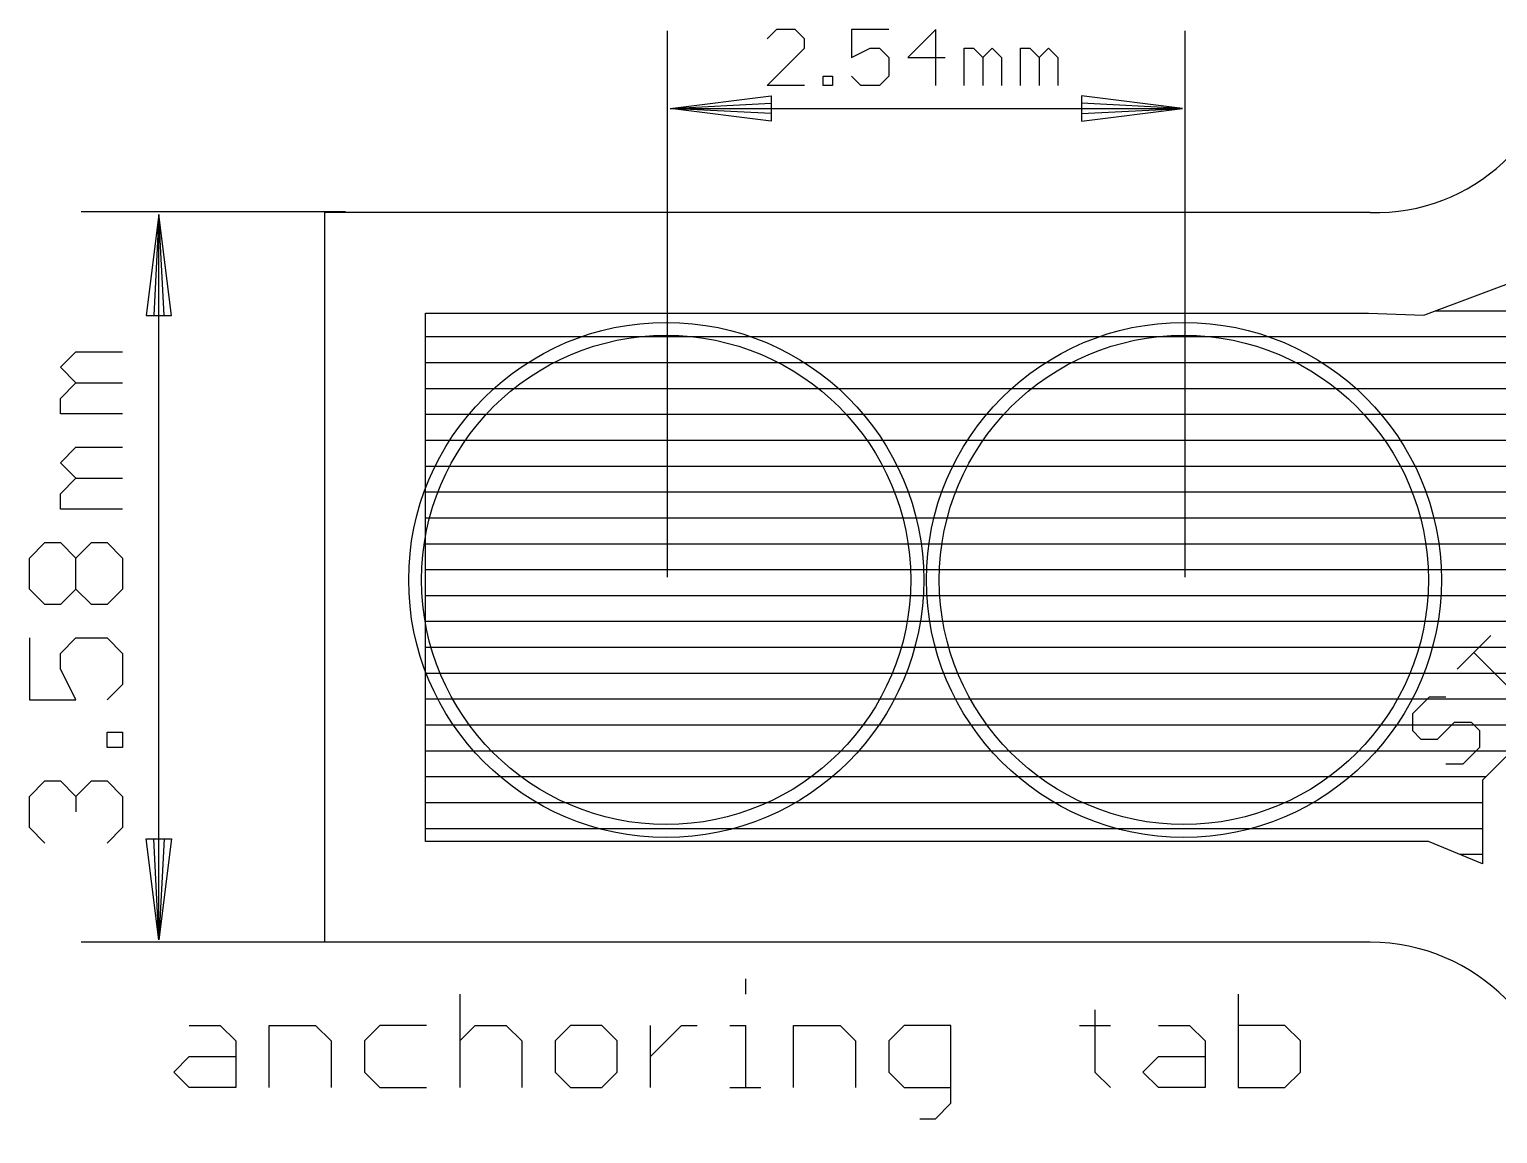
# Model space of a CAD drawing. Extents: x -0.7 to 18.8, y -1.7 to 21.4.
# Drawn here: x -0.74 to 6.47, y 2.57 to 7.98 of the extents above; entities that cross this region are included whole.
import ezdxf

# ---------------------------------------------------------------- set-up
doc = ezdxf.new("R2010")
doc.units = 0
for name, color, linetype in [('16', 175, 'CONTINUOUS'), ('18', 82, 'CONTINUOUS'), ('20', 7, 'CONTINUOUS'), ('25', 253, 'CONTINUOUS'), ('29', 253, 'CONTINUOUS'), ('30', 253, 'CONTINUOUS'), ('51', 254, 'CONTINUOUS')]:
    doc.layers.add(name, color=color, linetype=linetype)

# ---------------------------------------------------------------- blocks, each defined once
blk = doc.blocks.new('ROUNDV')
blk.add_circle((0, 0), 0.5)

msp = doc.modelspace()

# ---------------------------------------------------------------- linework, layer by layer
at = {"layer": '16'}
for p, q in [((6.1047, 6.5822), (6.6281, 6.7787)), ((1.2073, 4.0005), (1.2073, 6.5913)), ((1.2073, 6.5913), (5.8337, 6.5913)), ((5.8337, 6.5913), (6.1047, 6.5822)), ((6.1047, 6.5822), (6.1047, 6.5822)), ((6.1628, 6.604), (15.1185, 6.604)), ((1.2073, 6.477), (15.1185, 6.477)), ((1.2073, 6.35), (15.1184, 6.35)), ((1.2073, 6.223), (15.1184, 6.223)), ((1.2073, 6.096), (15.1184, 6.096)), ((1.2073, 5.969), (15.1184, 5.969)), ((1.2073, 5.842), (9.9737, 5.842)), ((1.2073, 5.715), (9.8467, 5.715)), ((1.2073, 5.588), (9.8425, 5.588)), ((1.2073, 5.461), (9.8425, 5.461)), ((1.2073, 5.334), (9.8721, 5.334)), ((1.2073, 5.207), (9.9991, 5.207)), ((1.2073, 5.08), (10.6849, 5.08)), ((1.2073, 4.953), (10.5579, 4.953)), ((1.2073, 4.826), (10.5029, 4.826)), ((1.2073, 4.699), (10.5029, 4.699)), ((6.7271, 4.6351), (6.3923, 4.3003)), ((1.2073, 4.572), (6.664, 4.572)), ((1.2073, 4.445), (6.537, 4.445)), ((1.2073, 4.318), (6.41, 4.318)), ((6.3923, 4.3003), (6.3923, 3.8904)), ((1.2073, 4.191), (6.3923, 4.191)), ((1.2073, 4.064), (6.3923, 4.064)), ((5.637, 4.0005), (1.2073, 4.0005)), ((5.6371, 4.0006), (5.637, 4.0005)), ((5.8423, 4.0005), (5.6371, 4.0006)), ((6.0472, 4.0005), (5.8423, 4.0005)), ((6.0473, 4.0004), (6.0472, 4.0005)), ((6.1274, 4.0003), (6.0473, 4.0004)), ((6.3923, 3.8904), (6.1274, 4.0003)), ((6.1274, 4.0003), (6.1274, 4.0003)), ((6.28, 3.937), (6.3923, 3.937))]:
    msp.add_line(p, q, dxfattribs=at)
at = {"layer": '20'}
for p, q in [((0.712, 3.5052), (0.712, 7.0866)), ((5.842, 7.0866), (0.712, 7.0866)), ((5.842, 3.5052), (0.712, 3.5052))]:
    msp.add_line(p, q, dxfattribs=at)
for centre, radius, start, end in [((5.8725, 7.9959), 0.9098, 268.0802, 358.0802), ((5.8414, 2.5671), 0.9381, 359.9658, 89.9658)]:
    msp.add_arc(centre, radius, start, end, dxfattribs=at)
at = {"layer": '25'}
for p, q in [((6.2681, 4.8453), (6.4329, 5.01)), ((6.5976, 4.6805), (6.3505, 4.9277)), ((6.1312, 4.7084), (6.0489, 4.626)), ((6.2136, 4.7084), (6.1312, 4.7084)), ((6.0489, 4.626), (6.0489, 4.5437)), ((6.0489, 4.5437), (6.09, 4.5025)), ((6.1724, 4.5025), (6.2548, 4.5848)), ((6.2548, 4.5848), (6.3372, 4.5848)), ((6.3372, 4.5848), (6.3784, 4.5437)), ((6.3784, 4.5437), (6.3784, 4.4613)), ((6.09, 4.5025), (6.1724, 4.5025)), ((6.3784, 4.4613), (6.296, 4.3789)), ((6.296, 4.3789), (6.2136, 4.3789))]:
    msp.add_line(p, q, dxfattribs=at)
at = {"layer": '51'}
for p, q in [((2.394, 5.2964), (2.394, 7.9774)), ((2.9281, 7.9843), (2.8823, 7.9385)), ((3.0197, 7.9843), (2.9281, 7.9843)), ((3.0655, 7.9385), (3.0197, 7.9843)), ((3.0655, 7.8927), (3.0655, 7.9385)), ((3.4799, 7.9843), (3.2967, 7.9843)), ((3.2967, 7.9843), (3.2967, 7.8469)), ((3.7103, 7.9843), (3.5729, 7.8469)), ((3.7103, 7.7095), (3.7103, 7.9843)), ((4.934, 5.2964), (4.934, 7.9774)), ((2.8823, 7.7095), (3.0655, 7.8927)), ((3.2967, 7.8469), (3.3883, 7.8927)), ((3.3883, 7.8927), (3.4341, 7.8927)), ((3.4341, 7.8927), (3.4799, 7.8469)), ((3.8491, 7.7095), (3.8491, 7.8927)), ((3.8491, 7.8927), (3.8949, 7.8927)), ((3.8949, 7.8927), (3.9407, 7.8469)), ((3.9407, 7.8469), (3.9865, 7.8927)), ((3.9865, 7.8927), (4.0323, 7.8469)), ((4.1254, 7.7095), (4.1254, 7.8927)), ((4.1254, 7.8927), (4.1712, 7.8927)), ((4.1712, 7.8927), (4.217, 7.8469)), ((4.217, 7.8469), (4.2628, 7.8927)), ((4.2628, 7.8927), (4.3086, 7.8469)), ((3.4799, 7.8469), (3.4799, 7.7553)), ((3.5729, 7.8469), (3.7561, 7.8469)), ((3.9407, 7.8469), (3.9407, 7.7095)), ((4.0323, 7.8469), (4.0323, 7.7095)), ((4.217, 7.8469), (4.217, 7.7095)), ((4.3086, 7.8469), (4.3086, 7.7095)), ((3.0655, 7.7095), (2.8823, 7.7095)), ((3.1585, 7.7095), (3.1585, 7.7553)), ((3.1585, 7.7553), (3.2043, 7.7553)), ((3.2043, 7.7095), (3.1585, 7.7095)), ((3.2043, 7.7553), (3.2043, 7.7095)), ((3.3425, 7.7095), (3.2967, 7.7553)), ((3.4341, 7.7095), (3.3425, 7.7095)), ((3.4799, 7.7553), (3.4341, 7.7095)), ((2.4067, 7.5964), (2.902, 7.6588)), ((2.902, 7.6588), (2.902, 7.534)), ((4.9213, 7.5964), (4.426, 7.6588)), ((4.426, 7.6588), (4.426, 7.534)), ((2.4067, 7.5964), (2.902, 7.6218)), ((2.4067, 7.5964), (4.9213, 7.5964)), ((2.902, 7.534), (2.4067, 7.5964)), ((2.902, 7.571), (2.4067, 7.5964)), ((4.9213, 7.5964), (4.426, 7.6218)), ((4.426, 7.534), (4.9213, 7.5964)), ((4.426, 7.571), (4.9213, 7.5964)), ((0.8136, 7.0888), (-0.4826, 7.0888)), ((-0.1016, 7.0761), (-0.164, 6.5808)), ((-0.1016, 7.0761), (-0.127, 6.5808)), ((-0.1016, 3.5179), (-0.1016, 7.0761)), ((-0.0392, 6.5808), (-0.1016, 7.0761)), ((-0.0762, 6.5808), (-0.1016, 7.0761)), ((-0.164, 6.5808), (-0.0392, 6.5808)), ((-0.5845, 6.3262), (-0.5082, 6.4024)), ((-0.5082, 6.4024), (-0.2794, 6.4024)), ((-0.5082, 6.2499), (-0.5845, 6.3262)), ((-0.5845, 6.1736), (-0.5082, 6.2499)), ((-0.5082, 6.2499), (-0.2794, 6.2499)), ((-0.5845, 6.0974), (-0.5845, 6.1736)), ((-0.2794, 6.0974), (-0.5845, 6.0974)), ((-0.5845, 5.8584), (-0.5082, 5.9347)), ((-0.5082, 5.9347), (-0.2794, 5.9347)), ((-0.5082, 5.7821), (-0.5845, 5.8584)), ((-0.5845, 5.7059), (-0.5082, 5.7821)), ((-0.5082, 5.7821), (-0.2794, 5.7821)), ((-0.5845, 5.6296), (-0.5845, 5.7059)), ((-0.2794, 5.6296), (-0.5845, 5.6296)), ((-0.737, 5.3906), (-0.6607, 5.4669)), ((-0.6607, 5.4669), (-0.5845, 5.4669)), ((-0.5845, 5.4669), (-0.5082, 5.3906)), ((-0.5082, 5.3906), (-0.4319, 5.4669)), ((-0.4319, 5.4669), (-0.3557, 5.4669)), ((-0.3557, 5.4669), (-0.2794, 5.3906)), ((-0.737, 5.2381), (-0.737, 5.3906)), ((-0.5082, 5.2381), (-0.5082, 5.3906)), ((-0.2794, 5.3906), (-0.2794, 5.2381)), ((-0.6607, 5.1618), (-0.737, 5.2381)), ((-0.5082, 5.2381), (-0.5845, 5.1618)), ((-0.4319, 5.1618), (-0.5082, 5.2381)), ((-0.2794, 5.2381), (-0.3557, 5.1618)), ((-0.5845, 5.1618), (-0.6607, 5.1618)), ((-0.3557, 5.1618), (-0.4319, 5.1618)), ((-0.737, 4.9991), (-0.737, 4.6941)), ((-0.5845, 4.9229), (-0.5082, 4.9991)), ((-0.5082, 4.9991), (-0.3557, 4.9991)), ((-0.3557, 4.9991), (-0.2794, 4.9229)), ((-0.5845, 4.8466), (-0.5845, 4.9229)), ((-0.2794, 4.9229), (-0.2794, 4.7703)), ((-0.5082, 4.6941), (-0.5845, 4.8466)), ((-0.2794, 4.7703), (-0.3557, 4.6941)), ((-0.737, 4.6941), (-0.5082, 4.6941)), ((-0.3557, 4.4602), (-0.3557, 4.5365)), ((-0.3557, 4.5365), (-0.2794, 4.5365)), ((-0.2794, 4.5365), (-0.2794, 4.4602)), ((-0.2794, 4.4602), (-0.3557, 4.4602)), ((-0.737, 4.2212), (-0.6607, 4.2975)), ((-0.6607, 4.2975), (-0.5845, 4.2975)), ((-0.5845, 4.2975), (-0.5082, 4.2212)), ((-0.5082, 4.2212), (-0.4319, 4.2975)), ((-0.4319, 4.2975), (-0.3557, 4.2975)), ((-0.3557, 4.2975), (-0.2794, 4.2212)), ((-0.737, 4.0687), (-0.737, 4.2212)), ((-0.5082, 4.2212), (-0.5082, 4.145)), ((-0.2794, 4.2212), (-0.2794, 4.0687)), ((-0.6607, 3.9924), (-0.737, 4.0687)), ((-0.2794, 4.0687), (-0.3557, 3.9924)), ((-0.1016, 3.5179), (-0.164, 4.0132)), ((-0.164, 4.0132), (-0.0392, 4.0132)), ((-0.1016, 3.5179), (-0.127, 4.0132)), ((-0.0392, 4.0132), (-0.1016, 3.5179)), ((-0.0762, 4.0132), (-0.1016, 3.5179)), ((0.8136, 3.5052), (-0.4826, 3.5052)), ((2.776, 3.3263), (2.776, 3.25)), ((1.3744, 3.25), (1.3744, 2.7924)), ((5.1944, 3.25), (5.1944, 2.7924)), ((4.4911, 3.1737), (4.4911, 2.8687)), ((0.0474, 3.0975), (0.1999, 3.0975)), ((0.1999, 3.0975), (0.2762, 3.0212)), ((0.4389, 2.7924), (0.4389, 3.0975)), ((0.4389, 3.0975), (0.6677, 3.0975)), ((0.6677, 3.0975), (0.7439, 3.0212)), ((0.9829, 3.0975), (0.9066, 3.0212)), ((1.2117, 3.0975), (0.9829, 3.0975)), ((1.3744, 3.0212), (1.4507, 3.0975)), ((1.4507, 3.0975), (1.6032, 3.0975)), ((1.6032, 3.0975), (1.6795, 3.0212)), ((1.9184, 3.0975), (1.8422, 3.0212)), ((2.071, 3.0975), (1.9184, 3.0975)), ((2.1472, 3.0212), (2.071, 3.0975)), ((2.3099, 2.7924), (2.3099, 3.0975)), ((2.3099, 2.9449), (2.4625, 3.0975)), ((2.4625, 3.0975), (2.5387, 3.0975)), ((2.6997, 3.0975), (2.776, 3.0975)), ((2.776, 3.0975), (2.776, 2.7924)), ((3.0116, 2.7924), (3.0116, 3.0975)), ((3.0116, 3.0975), (3.2404, 3.0975)), ((3.2404, 3.0975), (3.3166, 3.0212)), ((3.5556, 3.0975), (3.4793, 3.0212)), ((3.7844, 3.0975), (3.5556, 3.0975)), ((3.7844, 2.7161), (3.7844, 3.0975)), ((4.4148, 3.0975), (4.5674, 3.0975)), ((4.8029, 3.0975), (4.9555, 3.0975)), ((4.9555, 3.0975), (5.0317, 3.0212)), ((5.4232, 3.0975), (5.1944, 3.0975)), ((5.4995, 3.0212), (5.4232, 3.0975)), ((0.2762, 3.0212), (0.2762, 2.7924)), ((0.7439, 3.0212), (0.7439, 2.7924)), ((0.9066, 3.0212), (0.9066, 2.8687)), ((1.6795, 3.0212), (1.6795, 2.7924)), ((1.8422, 3.0212), (1.8422, 2.8687)), ((2.1472, 2.8687), (2.1472, 3.0212)), ((3.3166, 3.0212), (3.3166, 2.7924)), ((3.4793, 3.0212), (3.4793, 2.8687)), ((5.0317, 3.0212), (5.0317, 2.7924)), ((5.4995, 2.8687), (5.4995, 3.0212)), ((-0.0289, 2.8687), (0.0474, 2.9449)), ((0.0474, 2.9449), (0.2762, 2.9449)), ((4.7267, 2.8687), (4.8029, 2.9449)), ((4.8029, 2.9449), (5.0317, 2.9449)), ((0.0474, 2.7924), (-0.0289, 2.8687)), ((0.9066, 2.8687), (0.9829, 2.7924)), ((1.8422, 2.8687), (1.9184, 2.7924)), ((2.071, 2.7924), (2.1472, 2.8687)), ((3.4793, 2.8687), (3.5556, 2.7924)), ((4.4911, 2.8687), (4.5674, 2.7924)), ((4.8029, 2.7924), (4.7267, 2.8687)), ((5.4232, 2.7924), (5.4995, 2.8687)), ((0.2762, 2.7924), (0.0474, 2.7924)), ((0.9829, 2.7924), (1.2117, 2.7924)), ((1.9184, 2.7924), (2.071, 2.7924)), ((2.6997, 2.7924), (2.8522, 2.7924)), ((3.5556, 2.7924), (3.7844, 2.7924)), ((5.0317, 2.7924), (4.8029, 2.7924)), ((5.1944, 2.7924), (5.4232, 2.7924)), ((3.7081, 2.6399), (3.7844, 2.7161)), ((3.6318, 2.6399), (3.7081, 2.6399))]:
    msp.add_line(p, q, dxfattribs=at)

# ---------------------------------------------------------------- block references
at = {"layer": '18', "xscale": 2.4, "yscale": 2.4}
for p in [(2.3876, 5.2832), (2.3876, 5.2832), (2.3876, 5.2832), (2.3876, 5.2832), (4.9276, 5.2832), (4.9276, 5.2832), (4.9276, 5.2832), (4.9276, 5.2832)]:
    msp.add_blockref('ROUNDV', p, dxfattribs=at)
at = {"layer": '29', "xscale": 2.527, "yscale": 2.527}
for p in [(2.3876, 5.2832), (4.9276, 5.2832)]:
    msp.add_blockref('ROUNDV', p, dxfattribs=at)
at = {"layer": '30', "xscale": 2.527, "yscale": 2.527}
for p in [(2.3876, 5.2832), (4.9276, 5.2832)]:
    msp.add_blockref('ROUNDV', p, dxfattribs=at)

doc.saveas('drawing.dxf')
